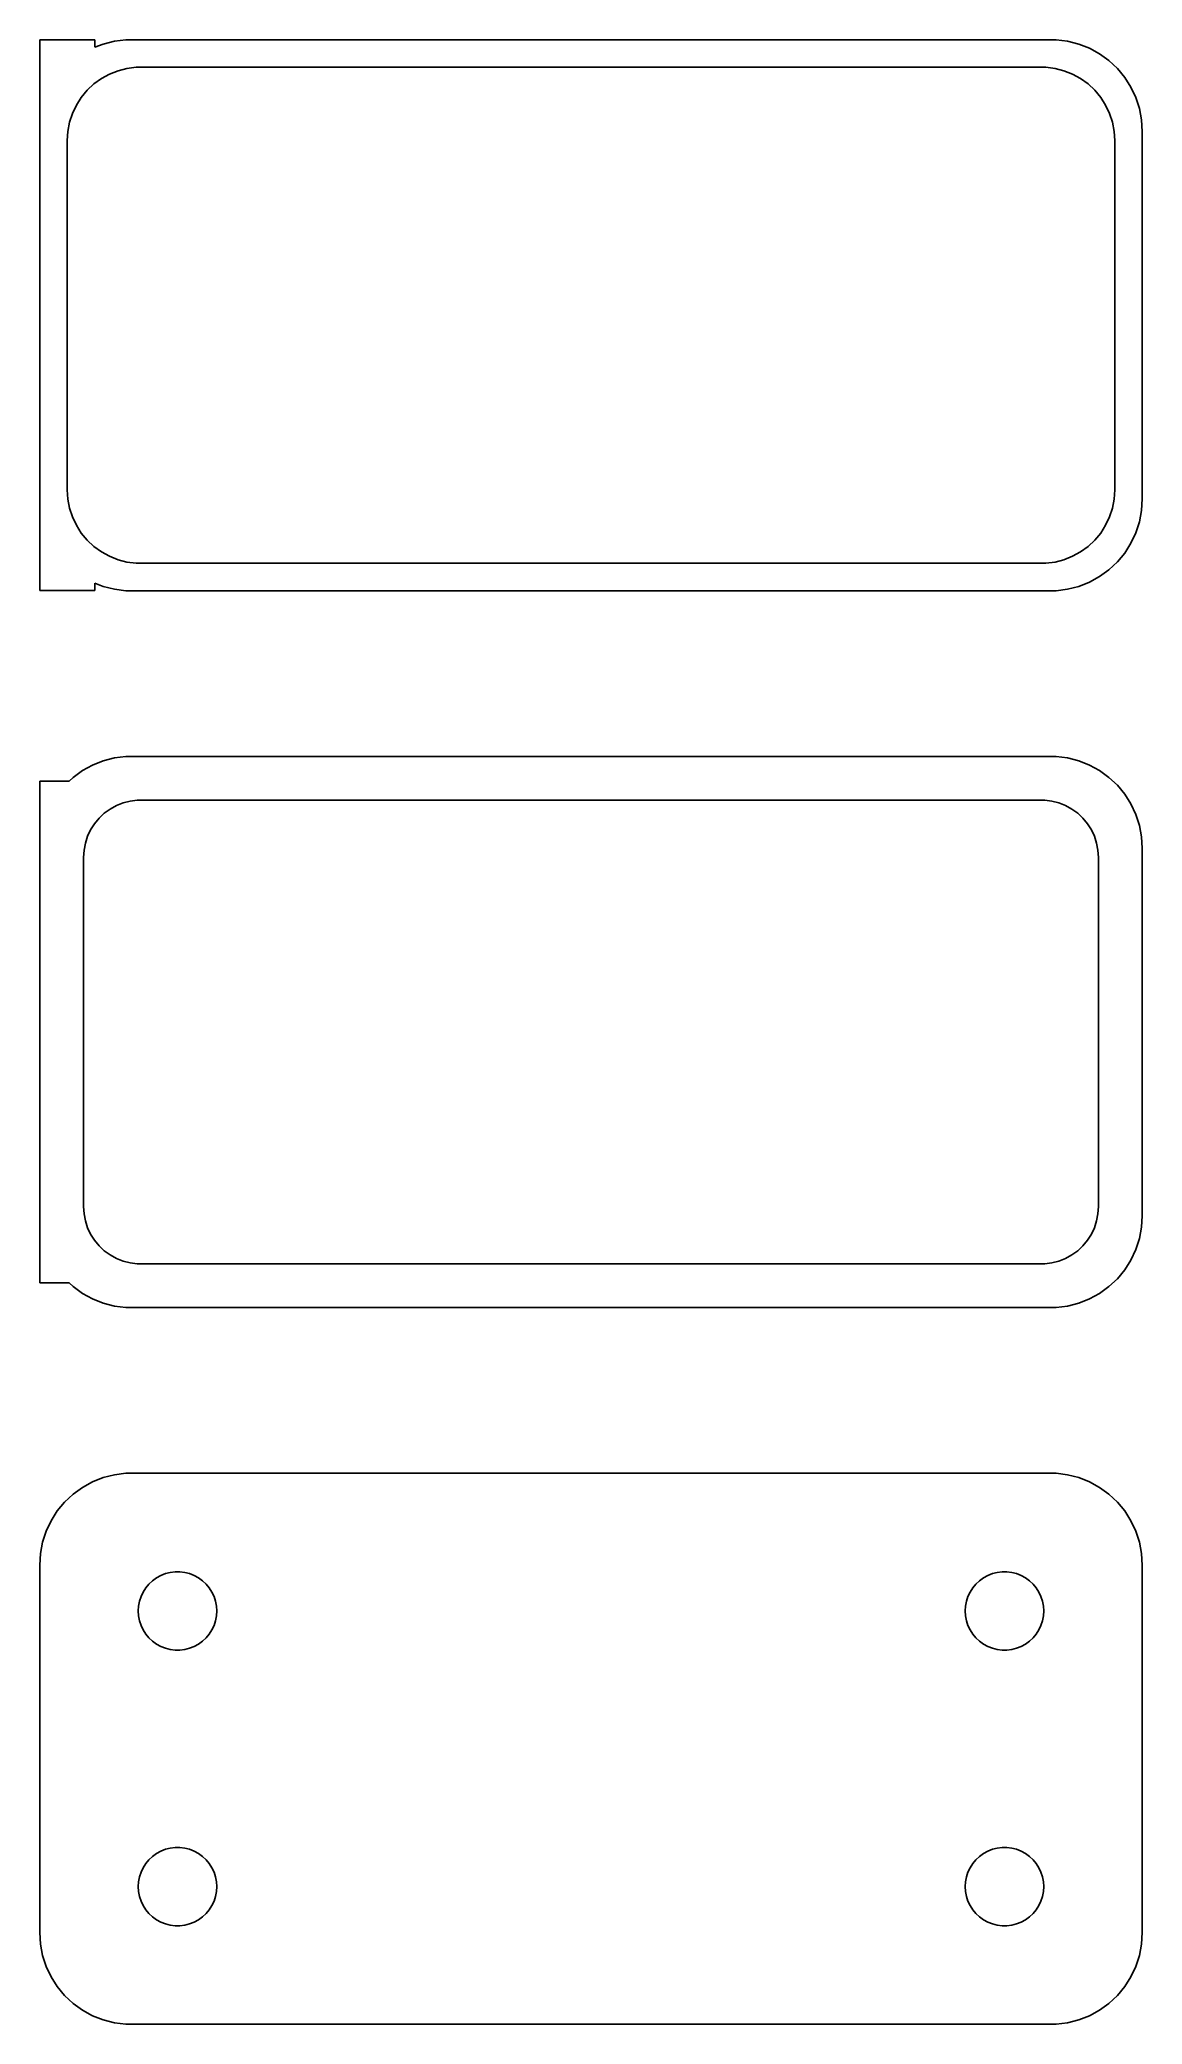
# Model space of a CAD drawing. Header units: metres. Extents: x -30 to 30, y 102 to 210.
import ezdxf

# ---------------------------------------------------------------- set-up
doc = ezdxf.new("R2010")
doc.units = ezdxf.units.M

msp = doc.modelspace()

# ---------------------------------------------------------------- linework, layer by layer
for p, q in [((-27, 209.979), (-30, 209.979)), ((-30, 209.979), (-30, 180.021)), ((-27, 209.575), (-27, 209.979)), ((-26.5451, 209.755), (-27, 209.575)), ((-25.9369, 209.911), (-26.5451, 209.755)), ((-25.3139, 209.99), (-25.9369, 209.911)), ((25.3139, 209.99), (-25.3139, 209.99)), ((25.9369, 209.911), (25.3139, 209.99)), ((26.5451, 209.755), (25.9369, 209.911)), ((27.1289, 209.524), (26.5451, 209.755)), ((27.6791, 209.222), (27.1289, 209.524)), ((-25.7361, 208.304), (-25.2495, 208.429)), ((-25.2495, 208.429), (-24.7512, 208.492)), ((-24.7512, 208.492), (24.7512, 208.492)), ((24.7512, 208.492), (25.2495, 208.429)), ((25.2495, 208.429), (25.7361, 208.304)), ((28.1871, 208.853), (27.6791, 209.222)), ((28.6448, 208.423), (28.1871, 208.853)), ((29.0451, 207.939), (28.6448, 208.423)), ((-27.4159, 207.238), (-27.0497, 207.582)), ((-27.0497, 207.582), (-26.6433, 207.877)), ((-26.6433, 207.877), (-26.2031, 208.119)), ((-26.2031, 208.119), (-25.7361, 208.304)), ((25.7361, 208.304), (26.2031, 208.119)), ((26.2031, 208.119), (26.6433, 207.877)), ((26.6433, 207.877), (27.0497, 207.582)), ((27.0497, 207.582), (27.4159, 207.238)), ((29.3815, 207.409), (29.0451, 207.939)), ((29.6489, 206.841), (29.3815, 207.409)), ((-28.2191, 205.972), (-28.0052, 206.427)), ((-28.0052, 206.427), (-27.7361, 206.851)), ((-27.7361, 206.851), (-27.4159, 207.238)), ((27.4159, 207.238), (27.7361, 206.851)), ((27.7361, 206.851), (28.0052, 206.427)), ((28.0052, 206.427), (28.2191, 205.972)), ((29.8429, 206.243), (29.6489, 206.841)), ((29.9606, 205.627), (29.8429, 206.243)), ((-28.4684, 205.001), (-28.3743, 205.495)), ((-28.3743, 205.495), (-28.2191, 205.972)), ((28.2191, 205.972), (28.3743, 205.495)), ((28.3743, 205.495), (28.4684, 205.001)), ((30, 205), (29.9606, 205.627)), ((-28.5, 204.5), (-28.4684, 205.001)), ((-28.5, 185.5), (-28.5, 204.5)), ((28.4684, 205.001), (28.5, 204.5)), ((28.5, 204.5), (28.5, 185.5)), ((30, 185), (30, 205)), ((-28.4684, 184.999), (-28.5, 185.5)), ((-28.3743, 184.505), (-28.4684, 184.999)), ((28.4684, 184.999), (28.3743, 184.505)), ((28.5, 185.5), (28.4684, 184.999)), ((29.9606, 184.373), (30, 185)), ((-28.2191, 184.028), (-28.3743, 184.505)), ((-28.0052, 183.573), (-28.2191, 184.028)), ((-27.7361, 183.149), (-28.0052, 183.573)), ((28.0052, 183.573), (27.7361, 183.149)), ((28.2191, 184.028), (28.0052, 183.573)), ((28.3743, 184.505), (28.2191, 184.028)), ((29.6489, 183.159), (29.8429, 183.757)), ((29.8429, 183.757), (29.9606, 184.373)), ((-27.4159, 182.762), (-27.7361, 183.149)), ((-27.0497, 182.418), (-27.4159, 182.762)), ((27.4159, 182.762), (27.0497, 182.418)), ((27.7361, 183.149), (27.4159, 182.762)), ((29.0451, 182.061), (29.3815, 182.591)), ((29.3815, 182.591), (29.6489, 183.159)), ((-26.6433, 182.123), (-27.0497, 182.418)), ((-26.2031, 181.881), (-26.6433, 182.123)), ((-25.7361, 181.696), (-26.2031, 181.881)), ((-25.2495, 181.571), (-25.7361, 181.696)), ((-24.7512, 181.508), (-25.2495, 181.571)), ((24.7512, 181.508), (-24.7512, 181.508)), ((25.2495, 181.571), (24.7512, 181.508)), ((25.7361, 181.696), (25.2495, 181.571)), ((26.2031, 181.881), (25.7361, 181.696)), ((26.6433, 182.123), (26.2031, 181.881)), ((27.0497, 182.418), (26.6433, 182.123)), ((28.1871, 181.147), (28.6448, 181.577)), ((28.6448, 181.577), (29.0451, 182.061)), ((-27, 180.021), (-27, 180.425)), ((-27, 180.425), (-26.5451, 180.245)), ((26.5451, 180.245), (27.1289, 180.476)), ((27.1289, 180.476), (27.6791, 180.778)), ((27.6791, 180.778), (28.1871, 181.147)), ((-30, 180.021), (-27, 180.021)), ((-26.5451, 180.245), (-25.9369, 180.089)), ((-25.9369, 180.089), (-25.3139, 180.01)), ((-25.3139, 180.01), (25.3139, 180.01)), ((25.3139, 180.01), (25.9369, 180.089)), ((25.9369, 180.089), (26.5451, 180.245)), ((-26.5451, 170.755), (-27.1289, 170.524)), ((-25.9369, 170.911), (-26.5451, 170.755)), ((-25.3139, 170.99), (-25.9369, 170.911)), ((25.3139, 170.99), (-25.3139, 170.99)), ((25.9369, 170.911), (25.3139, 170.99)), ((26.5451, 170.755), (25.9369, 170.911)), ((27.1289, 170.524), (26.5451, 170.755)), ((-28.4, 169.653), (-30, 169.653)), ((-30, 169.653), (-30, 142.347)), ((-28.1871, 169.853), (-28.4, 169.653)), ((-27.6791, 170.222), (-28.1871, 169.853)), ((-27.1289, 170.524), (-27.6791, 170.222)), ((27.6791, 170.222), (27.1289, 170.524)), ((28.1871, 169.853), (27.6791, 170.222)), ((28.6448, 169.423), (28.1871, 169.853)), ((-25.8254, 168.317), (-25.4619, 168.461)), ((-25.4619, 168.461), (-25.0833, 168.558)), ((-25.0833, 168.558), (-24.6954, 168.607)), ((-24.6954, 168.607), (24.6954, 168.607)), ((24.6954, 168.607), (25.0833, 168.558)), ((25.0833, 168.558), (25.4619, 168.461)), ((25.4619, 168.461), (25.8254, 168.317)), ((29.0451, 168.939), (28.6448, 169.423)), ((29.3815, 168.409), (29.0451, 168.939)), ((-27.0184, 167.33), (-26.7692, 167.631)), ((-26.7692, 167.631), (-26.4842, 167.899)), ((-26.4842, 167.899), (-26.168, 168.128)), ((-26.168, 168.128), (-25.8254, 168.317)), ((25.8254, 168.317), (26.168, 168.128)), ((26.168, 168.128), (26.4842, 167.899)), ((26.4842, 167.899), (26.7692, 167.631)), ((26.7692, 167.631), (27.0184, 167.33)), ((29.6489, 167.841), (29.3815, 168.409)), ((29.8429, 167.243), (29.6489, 167.841)), ((-27.5151, 166.274), (-27.3943, 166.646)), ((-27.3943, 166.646), (-27.2279, 167)), ((-27.2279, 167), (-27.0184, 167.33)), ((27.0184, 167.33), (27.2279, 167)), ((27.2279, 167), (27.3943, 166.646)), ((27.3943, 166.646), (27.5151, 166.274)), ((29.9606, 166.627), (29.8429, 167.243)), ((30, 166), (29.9606, 166.627)), ((-27.6129, 165.5), (-27.5884, 165.89)), ((-27.6129, 146.5), (-27.6129, 165.5)), ((-27.5884, 165.89), (-27.5151, 166.274)), ((27.5151, 166.274), (27.5884, 165.89)), ((27.5884, 165.89), (27.6129, 165.5)), ((27.6129, 165.5), (27.6129, 146.5)), ((30, 146), (30, 166)), ((-27.5884, 146.11), (-27.6129, 146.5)), ((-27.5151, 145.726), (-27.5884, 146.11)), ((27.5884, 146.11), (27.5151, 145.726)), ((27.6129, 146.5), (27.5884, 146.11)), ((29.9606, 145.373), (30, 146)), ((-27.3943, 145.354), (-27.5151, 145.726)), ((-27.2279, 145), (-27.3943, 145.354)), ((-27.0184, 144.67), (-27.2279, 145)), ((27.2279, 145), (27.0184, 144.67)), ((27.3943, 145.354), (27.2279, 145)), ((27.5151, 145.726), (27.3943, 145.354)), ((29.6489, 144.159), (29.8429, 144.757)), ((29.8429, 144.757), (29.9606, 145.373)), ((-26.7692, 144.369), (-27.0184, 144.67)), ((-26.4842, 144.101), (-26.7692, 144.369)), ((-26.168, 143.872), (-26.4842, 144.101)), ((-25.8254, 143.683), (-26.168, 143.872)), ((-25.4619, 143.539), (-25.8254, 143.683)), ((25.8254, 143.683), (25.4619, 143.539)), ((26.168, 143.872), (25.8254, 143.683)), ((26.4842, 144.101), (26.168, 143.872)), ((26.7692, 144.369), (26.4842, 144.101)), ((27.0184, 144.67), (26.7692, 144.369)), ((29.3815, 143.591), (29.6489, 144.159)), ((-25.0833, 143.442), (-25.4619, 143.539)), ((-24.6954, 143.393), (-25.0833, 143.442)), ((24.6954, 143.393), (-24.6954, 143.393)), ((25.0833, 143.442), (24.6954, 143.393)), ((25.4619, 143.539), (25.0833, 143.442)), ((28.1871, 142.147), (28.6448, 142.577)), ((28.6448, 142.577), (29.0451, 143.061)), ((29.0451, 143.061), (29.3815, 143.591)), ((-30, 142.347), (-28.4, 142.347)), ((-28.4, 142.347), (-28.1871, 142.147)), ((-28.1871, 142.147), (-27.6791, 141.778)), ((-27.6791, 141.778), (-27.1289, 141.476)), ((-27.1289, 141.476), (-26.5451, 141.245)), ((26.5451, 141.245), (27.1289, 141.476)), ((27.1289, 141.476), (27.6791, 141.778)), ((27.6791, 141.778), (28.1871, 142.147)), ((-26.5451, 141.245), (-25.9369, 141.089)), ((-25.9369, 141.089), (-25.3139, 141.01)), ((-25.3139, 141.01), (25.3139, 141.01)), ((25.3139, 141.01), (25.9369, 141.089)), ((25.9369, 141.089), (26.5451, 141.245)), ((-26.5451, 131.755), (-27.1289, 131.524)), ((-25.9369, 131.911), (-26.5451, 131.755)), ((-25.3139, 131.99), (-25.9369, 131.911)), ((25.3139, 131.99), (-25.3139, 131.99)), ((25.9369, 131.911), (25.3139, 131.99)), ((26.5451, 131.755), (25.9369, 131.911)), ((27.1289, 131.524), (26.5451, 131.755)), ((-28.1871, 130.853), (-28.6448, 130.423)), ((-27.6791, 131.222), (-28.1871, 130.853)), ((-27.1289, 131.524), (-27.6791, 131.222)), ((27.6791, 131.222), (27.1289, 131.524)), ((28.1871, 130.853), (27.6791, 131.222)), ((28.6448, 130.423), (28.1871, 130.853)), ((-29.0451, 129.939), (-29.3815, 129.409)), ((-28.6448, 130.423), (-29.0451, 129.939)), ((29.0451, 129.939), (28.6448, 130.423)), ((29.3815, 129.409), (29.0451, 129.939)), ((-29.6489, 128.841), (-29.8429, 128.243)), ((-29.3815, 129.409), (-29.6489, 128.841)), ((29.6489, 128.841), (29.3815, 129.409)), ((29.8429, 128.243), (29.6489, 128.841)), ((-29.9606, 127.627), (-30, 127)), ((-29.8429, 128.243), (-29.9606, 127.627)), ((29.9606, 127.627), (29.8429, 128.243)), ((30, 127), (29.9606, 127.627)), ((-30, 127), (-30, 107)), ((-23.6441, 126.303), (-23.4091, 126.432)), ((-23.4091, 126.432), (-23.1598, 126.531)), ((-23.1598, 126.531), (-22.9001, 126.597)), ((-22.9001, 126.597), (-22.6341, 126.631)), ((-22.6341, 126.631), (-22.3659, 126.631)), ((-22.3659, 126.631), (-22.0999, 126.597)), ((-22.0999, 126.597), (-21.8401, 126.531)), ((-21.8401, 126.531), (-21.5908, 126.432)), ((-21.5908, 126.432), (-21.3559, 126.303)), ((21.3559, 126.303), (21.5908, 126.432)), ((21.5908, 126.432), (21.8401, 126.531)), ((21.8401, 126.531), (22.0999, 126.597)), ((22.0999, 126.597), (22.3659, 126.631)), ((22.3659, 126.631), (22.6341, 126.631)), ((22.6341, 126.631), (22.9001, 126.597)), ((22.9001, 126.597), (23.1598, 126.531)), ((23.1598, 126.531), (23.4091, 126.432)), ((23.4091, 126.432), (23.6441, 126.303)), ((30, 107), (30, 127)), ((-24.5682, 125.031), (-24.4853, 125.286)), ((-24.4853, 125.286), (-24.3712, 125.529)), ((-24.3712, 125.529), (-24.2275, 125.755)), ((-24.2275, 125.755), (-24.0565, 125.962)), ((-24.0565, 125.962), (-23.8611, 126.145)), ((-23.8611, 126.145), (-23.6441, 126.303)), ((-21.3559, 126.303), (-21.1389, 126.145)), ((-21.1389, 126.145), (-20.9434, 125.962)), ((-20.9434, 125.962), (-20.7725, 125.755)), ((-20.7725, 125.755), (-20.6288, 125.529)), ((-20.6288, 125.529), (-20.5146, 125.286)), ((-20.5146, 125.286), (-20.4318, 125.031)), ((20.4318, 125.031), (20.5146, 125.286)), ((20.5146, 125.286), (20.6288, 125.529)), ((20.6288, 125.529), (20.7725, 125.755)), ((20.7725, 125.755), (20.9434, 125.962)), ((20.9434, 125.962), (21.1389, 126.145)), ((21.1389, 126.145), (21.3559, 126.303)), ((23.6441, 126.303), (23.8611, 126.145)), ((23.8611, 126.145), (24.0565, 125.962)), ((24.0565, 125.962), (24.2275, 125.755)), ((24.2275, 125.755), (24.3712, 125.529)), ((24.3712, 125.529), (24.4853, 125.286)), ((24.4853, 125.286), (24.5682, 125.031)), ((-24.6353, 124.5), (-24.6185, 124.768)), ((-24.6185, 124.232), (-24.6353, 124.5)), ((-24.6185, 124.768), (-24.5682, 125.031)), ((-24.5682, 123.969), (-24.6185, 124.232)), ((-20.4318, 125.031), (-20.3815, 124.768)), ((-20.3815, 124.232), (-20.4318, 123.969)), ((-20.3815, 124.768), (-20.3647, 124.5)), ((-20.3647, 124.5), (-20.3815, 124.232)), ((20.3647, 124.5), (20.3815, 124.768)), ((20.3815, 124.232), (20.3647, 124.5)), ((20.3815, 124.768), (20.4318, 125.031)), ((20.4318, 123.969), (20.3815, 124.232)), ((24.5682, 125.031), (24.6185, 124.768)), ((24.6185, 124.232), (24.5682, 123.969)), ((24.6185, 124.768), (24.6353, 124.5)), ((24.6353, 124.5), (24.6185, 124.232)), ((-24.4853, 123.714), (-24.5682, 123.969)), ((-24.3712, 123.471), (-24.4853, 123.714)), ((-24.2275, 123.245), (-24.3712, 123.471)), ((-24.0565, 123.038), (-24.2275, 123.245)), ((-20.7725, 123.245), (-20.9434, 123.038)), ((-20.6288, 123.471), (-20.7725, 123.245)), ((-20.5146, 123.714), (-20.6288, 123.471)), ((-20.4318, 123.969), (-20.5146, 123.714)), ((20.5146, 123.714), (20.4318, 123.969)), ((20.6288, 123.471), (20.5146, 123.714)), ((20.7725, 123.245), (20.6288, 123.471)), ((20.9434, 123.038), (20.7725, 123.245)), ((24.2275, 123.245), (24.0565, 123.038)), ((24.3712, 123.471), (24.2275, 123.245)), ((24.4853, 123.714), (24.3712, 123.471)), ((24.5682, 123.969), (24.4853, 123.714)), ((-23.8611, 122.855), (-24.0565, 123.038)), ((-23.6441, 122.697), (-23.8611, 122.855)), ((-23.4091, 122.568), (-23.6441, 122.697)), ((-23.1598, 122.469), (-23.4091, 122.568)), ((-22.9001, 122.403), (-23.1598, 122.469)), ((-22.6341, 122.369), (-22.9001, 122.403)), ((-22.3659, 122.369), (-22.6341, 122.369)), ((-22.0999, 122.403), (-22.3659, 122.369)), ((-21.8401, 122.469), (-22.0999, 122.403)), ((-21.5908, 122.568), (-21.8401, 122.469)), ((-21.3559, 122.697), (-21.5908, 122.568)), ((-21.1389, 122.855), (-21.3559, 122.697)), ((-20.9434, 123.038), (-21.1389, 122.855)), ((21.1389, 122.855), (20.9434, 123.038)), ((21.3559, 122.697), (21.1389, 122.855)), ((21.5908, 122.568), (21.3559, 122.697)), ((21.8401, 122.469), (21.5908, 122.568)), ((22.0999, 122.403), (21.8401, 122.469)), ((22.3659, 122.369), (22.0999, 122.403)), ((22.6341, 122.369), (22.3659, 122.369)), ((22.9001, 122.403), (22.6341, 122.369)), ((23.1598, 122.469), (22.9001, 122.403)), ((23.4091, 122.568), (23.1598, 122.469)), ((23.6441, 122.697), (23.4091, 122.568)), ((23.8611, 122.855), (23.6441, 122.697)), ((24.0565, 123.038), (23.8611, 122.855)), ((-23.8611, 111.145), (-23.6441, 111.303)), ((-23.6441, 111.303), (-23.4091, 111.432)), ((-23.4091, 111.432), (-23.1598, 111.531)), ((-23.1598, 111.531), (-22.9001, 111.597)), ((-22.9001, 111.597), (-22.6341, 111.631)), ((-22.6341, 111.631), (-22.3659, 111.631)), ((-22.3659, 111.631), (-22.0999, 111.597)), ((-22.0999, 111.597), (-21.8401, 111.531)), ((-21.8401, 111.531), (-21.5908, 111.432)), ((-21.5908, 111.432), (-21.3559, 111.303)), ((-21.3559, 111.303), (-21.1389, 111.145)), ((21.1389, 111.145), (21.3559, 111.303)), ((21.3559, 111.303), (21.5908, 111.432)), ((21.5908, 111.432), (21.8401, 111.531)), ((21.8401, 111.531), (22.0999, 111.597)), ((22.0999, 111.597), (22.3659, 111.631)), ((22.3659, 111.631), (22.6341, 111.631)), ((22.6341, 111.631), (22.9001, 111.597)), ((22.9001, 111.597), (23.1598, 111.531)), ((23.1598, 111.531), (23.4091, 111.432)), ((23.4091, 111.432), (23.6441, 111.303)), ((23.6441, 111.303), (23.8611, 111.145)), ((-24.5682, 110.031), (-24.4853, 110.286)), ((-24.4853, 110.286), (-24.3712, 110.529)), ((-24.3712, 110.529), (-24.2275, 110.755)), ((-24.2275, 110.755), (-24.0565, 110.962)), ((-24.0565, 110.962), (-23.8611, 111.145)), ((-21.1389, 111.145), (-20.9434, 110.962)), ((-20.9434, 110.962), (-20.7725, 110.755)), ((-20.7725, 110.755), (-20.6288, 110.529)), ((-20.6288, 110.529), (-20.5146, 110.286)), ((-20.5146, 110.286), (-20.4318, 110.031)), ((20.4318, 110.031), (20.5146, 110.286)), ((20.5146, 110.286), (20.6288, 110.529)), ((20.6288, 110.529), (20.7725, 110.755)), ((20.7725, 110.755), (20.9434, 110.962)), ((20.9434, 110.962), (21.1389, 111.145)), ((23.8611, 111.145), (24.0565, 110.962)), ((24.0565, 110.962), (24.2275, 110.755)), ((24.2275, 110.755), (24.3712, 110.529)), ((24.3712, 110.529), (24.4853, 110.286)), ((24.4853, 110.286), (24.5682, 110.031)), ((-24.6353, 109.5), (-24.6185, 109.768)), ((-24.6185, 109.232), (-24.6353, 109.5)), ((-24.6185, 109.768), (-24.5682, 110.031)), ((-24.5682, 108.969), (-24.6185, 109.232)), ((-20.4318, 110.031), (-20.3815, 109.768)), ((-20.3815, 109.232), (-20.4318, 108.969)), ((-20.3815, 109.768), (-20.3647, 109.5)), ((-20.3647, 109.5), (-20.3815, 109.232)), ((20.3647, 109.5), (20.3815, 109.768)), ((20.3815, 109.232), (20.3647, 109.5)), ((20.3815, 109.768), (20.4318, 110.031)), ((20.4318, 108.969), (20.3815, 109.232)), ((24.5682, 110.031), (24.6185, 109.768)), ((24.6185, 109.232), (24.5682, 108.969)), ((24.6185, 109.768), (24.6353, 109.5)), ((24.6353, 109.5), (24.6185, 109.232)), ((-24.4853, 108.714), (-24.5682, 108.969)), ((-24.3712, 108.471), (-24.4853, 108.714)), ((-24.2275, 108.245), (-24.3712, 108.471)), ((-24.0565, 108.038), (-24.2275, 108.245)), ((-23.8611, 107.855), (-24.0565, 108.038)), ((-20.9434, 108.038), (-21.1389, 107.855)), ((-20.7725, 108.245), (-20.9434, 108.038)), ((-20.6288, 108.471), (-20.7725, 108.245)), ((-20.5146, 108.714), (-20.6288, 108.471)), ((-20.4318, 108.969), (-20.5146, 108.714)), ((20.5146, 108.714), (20.4318, 108.969)), ((20.6288, 108.471), (20.5146, 108.714)), ((20.7725, 108.245), (20.6288, 108.471)), ((20.9434, 108.038), (20.7725, 108.245)), ((21.1389, 107.855), (20.9434, 108.038)), ((24.0565, 108.038), (23.8611, 107.855)), ((24.2275, 108.245), (24.0565, 108.038)), ((24.3712, 108.471), (24.2275, 108.245)), ((24.4853, 108.714), (24.3712, 108.471)), ((24.5682, 108.969), (24.4853, 108.714)), ((-30, 107), (-29.9606, 106.373)), ((-23.6441, 107.697), (-23.8611, 107.855)), ((-23.4091, 107.568), (-23.6441, 107.697)), ((-23.1598, 107.469), (-23.4091, 107.568)), ((-22.9001, 107.403), (-23.1598, 107.469)), ((-22.6341, 107.369), (-22.9001, 107.403)), ((-22.3659, 107.369), (-22.6341, 107.369)), ((-22.0999, 107.403), (-22.3659, 107.369)), ((-21.8401, 107.469), (-22.0999, 107.403)), ((-21.5908, 107.568), (-21.8401, 107.469)), ((-21.3559, 107.697), (-21.5908, 107.568)), ((-21.1389, 107.855), (-21.3559, 107.697)), ((21.3559, 107.697), (21.1389, 107.855)), ((21.5908, 107.568), (21.3559, 107.697)), ((21.8401, 107.469), (21.5908, 107.568)), ((22.0999, 107.403), (21.8401, 107.469)), ((22.3659, 107.369), (22.0999, 107.403)), ((22.6341, 107.369), (22.3659, 107.369)), ((22.9001, 107.403), (22.6341, 107.369)), ((23.1598, 107.469), (22.9001, 107.403)), ((23.4091, 107.568), (23.1598, 107.469)), ((23.6441, 107.697), (23.4091, 107.568)), ((23.8611, 107.855), (23.6441, 107.697)), ((29.9606, 106.373), (30, 107)), ((-29.9606, 106.373), (-29.8429, 105.757)), ((29.8429, 105.757), (29.9606, 106.373)), ((-29.8429, 105.757), (-29.6489, 105.159)), ((-29.6489, 105.159), (-29.3815, 104.591)), ((29.3815, 104.591), (29.6489, 105.159)), ((29.6489, 105.159), (29.8429, 105.757)), ((-29.3815, 104.591), (-29.0451, 104.061)), ((-29.0451, 104.061), (-28.6448, 103.577)), ((28.6448, 103.577), (29.0451, 104.061)), ((29.0451, 104.061), (29.3815, 104.591)), ((-28.6448, 103.577), (-28.1871, 103.147)), ((-28.1871, 103.147), (-27.6791, 102.778)), ((-27.6791, 102.778), (-27.1289, 102.476)), ((27.1289, 102.476), (27.6791, 102.778)), ((27.6791, 102.778), (28.1871, 103.147)), ((28.1871, 103.147), (28.6448, 103.577)), ((-27.1289, 102.476), (-26.5451, 102.245)), ((-26.5451, 102.245), (-25.9369, 102.089)), ((-25.9369, 102.089), (-25.3139, 102.01)), ((-25.3139, 102.01), (25.3139, 102.01)), ((25.3139, 102.01), (25.9369, 102.089)), ((25.9369, 102.089), (26.5451, 102.245)), ((26.5451, 102.245), (27.1289, 102.476))]:
    msp.add_line(p, q)

doc.saveas('drawing.dxf')
